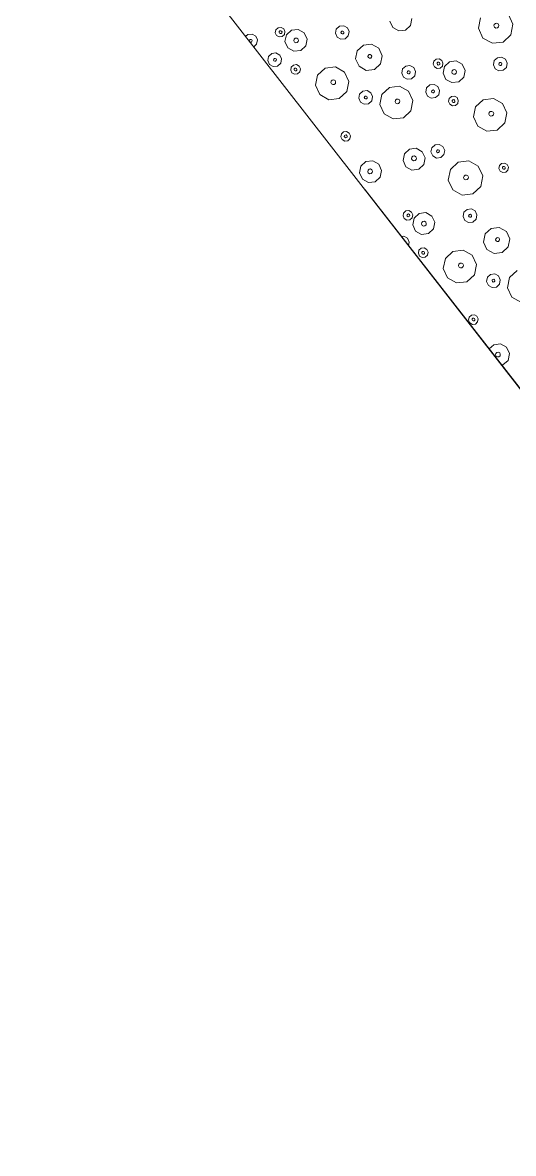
# Model space of a CAD drawing. Header units: metres. Extents: x -2858 to 512, y -1995 to 1252.
# Drawn here: x -980.06 to -974.41, y -838.81 to -825.8 of the extents above; entities that cross this region are included whole.
import ezdxf
from ezdxf.lldxf.tags import DXFTag

# ---------------------------------------------------------------- set-up
doc = ezdxf.new("R2010")
doc.units = ezdxf.units.M
doc.layers.add('Calque commun', color=7, linetype='Continuous')
doc.layers.add('Calque11', color=7, linetype='Continuous')
tags = doc.linetypes.add('HIDDENX2', pattern=[0.75, 0.5, -0.25]).pattern_tags.tags
tags[6:7] = [DXFTag(74, 4), DXFTag(75, 0), DXFTag(340, '0'), DXFTag(46, 1.0), DXFTag(50, 0.0), DXFTag(44, 0.0), DXFTag(45, 0.0)]
tags[4:5] = [DXFTag(74, 4), DXFTag(75, 0), DXFTag(340, '0'), DXFTag(46, 1.0), DXFTag(50, 0.0), DXFTag(44, 0.0), DXFTag(45, 0.0)]

# ---------------------------------------------------------------- blocks, each defined once
blk = doc.blocks.new('geometrebondepartleger')
at = {"layer": 'Calque11', "color": 7, "linetype": 'Continuous', "lineweight": 9}
blk.add_line((150.346, 147.439, 79), (130.18, 35.908, 79), dxfattribs=at)
blk = doc.blocks.new('pattern')
at = {"layer": 'Calque commun', "color": 54, "linetype": 'Continuous', "lineweight": 9}
for p, q in [((60.216, 27.005), (60.247, 27.078)), ((60.247, 27.078), (60.316, 27.118)), ((60.316, 27.118), (60.394, 27.11)), ((60.394, 27.11), (60.404, 27.102)), ((60.233, 26.928), (60.216, 27.005)), ((60.316, 26.989), (60.323, 27.005)), ((60.32, 26.972), (60.316, 26.989)), ((60.333, 26.961), (60.32, 26.972)), ((60.323, 27.005), (60.338, 27.014)), ((60.35, 26.959), (60.333, 26.961)), ((60.338, 27.014), (60.355, 27.012)), ((60.365, 26.968), (60.35, 26.959)), ((60.355, 27.012), (60.368, 27.001)), ((60.372, 26.984), (60.365, 26.968)), ((60.368, 27.001), (60.372, 26.984)), ((60.293, 26.876), (60.233, 26.928)), ((60.362, 26.869), (60.293, 26.876)), ((59.718, 26.781), (59.744, 26.665)), ((59.697, 26.556), (59.595, 26.496)), ((59.744, 26.665), (59.697, 26.556)), ((60.19, 26.545), (60.22, 26.563)), ((60.22, 26.563), (60.255, 26.56)), ((60.255, 26.56), (60.28, 26.537)), ((59.595, 26.496), (59.477, 26.507)), ((59.665, 26.389), (59.685, 26.434)), ((59.685, 26.434), (59.727, 26.459)), ((59.727, 26.459), (59.777, 26.455)), ((59.777, 26.455), (59.814, 26.422)), ((59.814, 26.422), (59.824, 26.374)), ((60.176, 26.513), (60.19, 26.545)), ((60.184, 26.48), (60.176, 26.513)), ((60.21, 26.457), (60.184, 26.48)), ((60.244, 26.453), (60.21, 26.457)), ((60.214, 26.511), (60.218, 26.52)), ((60.217, 26.5), (60.214, 26.511)), ((60.224, 26.494), (60.217, 26.5)), ((60.218, 26.52), (60.227, 26.525)), ((60.235, 26.493), (60.224, 26.494)), ((60.227, 26.525), (60.238, 26.524)), ((60.244, 26.498), (60.235, 26.493)), ((60.238, 26.524), (60.245, 26.518)), ((60.248, 26.507), (60.244, 26.498)), ((60.274, 26.471), (60.244, 26.453)), ((60.245, 26.518), (60.248, 26.507)), ((60.288, 26.503), (60.274, 26.471)), ((60.28, 26.537), (60.288, 26.503)), ((59.676, 26.341), (59.665, 26.389)), ((59.713, 26.308), (59.676, 26.341)), ((59.762, 26.303), (59.713, 26.308)), ((59.727, 26.384), (59.732, 26.393)), ((59.73, 26.374), (59.727, 26.384)), ((59.737, 26.367), (59.73, 26.374)), ((59.732, 26.393), (59.74, 26.398)), ((59.748, 26.366), (59.737, 26.367)), ((59.74, 26.398), (59.751, 26.397)), ((59.757, 26.371), (59.748, 26.366)), ((59.751, 26.397), (59.759, 26.391)), ((59.761, 26.38), (59.757, 26.371)), ((59.759, 26.391), (59.761, 26.38)), ((59.805, 26.328), (59.762, 26.303)), ((59.824, 26.374), (59.805, 26.328)), ((59.222, 26.115), (59.26, 26.202)), ((59.26, 26.202), (59.342, 26.25)), ((59.342, 26.25), (59.436, 26.241)), ((59.436, 26.241), (59.507, 26.179)), ((59.507, 26.179), (59.528, 26.086)), ((59.737, 26.112), (59.84, 26.173)), ((59.84, 26.173), (59.958, 26.161)), ((59.958, 26.161), (60.047, 26.083)), ((59.243, 26.022), (59.222, 26.115)), ((59.338, 26.104), (59.344, 26.116)), ((59.341, 26.09), (59.338, 26.104)), ((59.352, 26.081), (59.341, 26.09)), ((59.344, 26.116), (59.356, 26.123)), ((59.366, 26.08), (59.352, 26.081)), ((59.356, 26.123), (59.37, 26.122)), ((59.378, 26.087), (59.366, 26.08)), ((59.37, 26.122), (59.38, 26.113)), ((59.383, 26.099), (59.378, 26.087)), ((59.38, 26.113), (59.383, 26.099)), ((59.528, 26.086), (59.49, 25.999)), ((59.69, 26.003), (59.737, 26.112)), ((60.047, 26.083), (60.073, 25.967)), ((59.314, 25.96), (59.243, 26.022)), ((59.408, 25.951), (59.314, 25.96)), ((59.49, 25.999), (59.408, 25.951)), ((59.716, 25.888), (59.69, 26.003)), ((59.836, 25.989), (59.842, 26.005)), ((59.839, 25.972), (59.836, 25.989)), ((59.852, 25.961), (59.839, 25.972)), ((59.842, 26.005), (59.857, 26.014)), ((59.87, 25.959), (59.852, 25.961)), ((59.857, 26.014), (59.875, 26.012)), ((59.884, 25.968), (59.87, 25.959)), ((59.875, 26.012), (59.888, 26.001)), ((59.891, 25.984), (59.884, 25.968)), ((59.888, 26.001), (59.891, 25.984)), ((60.073, 25.967), (60.025, 25.858)), ((59.805, 25.809), (59.716, 25.888)), ((59.923, 25.798), (59.805, 25.809)), ((60.025, 25.858), (59.923, 25.798)), ((58.643, 25.608), (58.657, 25.64)), ((58.657, 25.64), (58.687, 25.658)), ((58.687, 25.658), (58.721, 25.654)), ((58.721, 25.654), (58.747, 25.631)), ((59.288, 25.689), (59.308, 25.735)), ((59.299, 25.641), (59.288, 25.689)), ((59.336, 25.608), (59.299, 25.641)), ((59.308, 25.735), (59.35, 25.76)), ((59.35, 25.76), (59.4, 25.755)), ((59.35, 25.684), (59.354, 25.694)), ((59.353, 25.674), (59.35, 25.684)), ((59.36, 25.667), (59.353, 25.674)), ((59.354, 25.694), (59.363, 25.699)), ((59.371, 25.666), (59.36, 25.667)), ((59.363, 25.699), (59.374, 25.698)), ((59.38, 25.672), (59.371, 25.666)), ((59.374, 25.698), (59.382, 25.691)), ((59.384, 25.681), (59.38, 25.672)), ((59.382, 25.691), (59.384, 25.681)), ((59.4, 25.755), (59.437, 25.723)), ((59.447, 25.674), (59.428, 25.629)), ((59.437, 25.723), (59.447, 25.674)), ((58.651, 25.574), (58.643, 25.608)), ((58.677, 25.552), (58.651, 25.574)), ((58.711, 25.548), (58.677, 25.552)), ((58.681, 25.605), (58.685, 25.615)), ((58.683, 25.595), (58.681, 25.605)), ((58.691, 25.588), (58.683, 25.595)), ((58.685, 25.615), (58.694, 25.62)), ((58.701, 25.587), (58.691, 25.588)), ((58.694, 25.62), (58.705, 25.619)), ((58.71, 25.593), (58.701, 25.587)), ((58.705, 25.619), (58.712, 25.612)), ((58.715, 25.602), (58.71, 25.593)), ((58.741, 25.566), (58.711, 25.548)), ((58.712, 25.612), (58.715, 25.602)), ((58.755, 25.598), (58.741, 25.566)), ((58.747, 25.631), (58.755, 25.598)), ((58.929, 25.486), (59.035, 25.549)), ((59.035, 25.549), (59.158, 25.537)), ((59.158, 25.537), (59.251, 25.455)), ((59.385, 25.604), (59.336, 25.608)), ((59.428, 25.629), (59.385, 25.604)), ((59.988, 25.57), (60.002, 25.601)), ((59.996, 25.536), (59.988, 25.57)), ((60.022, 25.513), (59.996, 25.536)), ((60.002, 25.601), (60.032, 25.619)), ((60.056, 25.51), (60.022, 25.513)), ((60.028, 25.567), (60.032, 25.576)), ((60.03, 25.557), (60.028, 25.567)), ((60.038, 25.55), (60.03, 25.557)), ((60.032, 25.619), (60.066, 25.616)), ((60.032, 25.576), (60.041, 25.582)), ((60.048, 25.549), (60.038, 25.55)), ((60.041, 25.582), (60.051, 25.581)), ((60.057, 25.554), (60.048, 25.549)), ((60.051, 25.581), (60.059, 25.574)), ((60.086, 25.527), (60.056, 25.51)), ((60.061, 25.564), (60.057, 25.554)), ((60.059, 25.574), (60.061, 25.564)), ((60.066, 25.616), (60.092, 25.593)), ((60.1, 25.559), (60.086, 25.527)), ((60.092, 25.593), (60.1, 25.559)), ((58.88, 25.372), (58.929, 25.486)), ((59.048, 25.372), (59.063, 25.381)), ((59.063, 25.381), (59.08, 25.38)), ((59.08, 25.38), (59.093, 25.368)), ((59.251, 25.455), (59.278, 25.334)), ((59.662, 25.358), (59.693, 25.43)), ((59.693, 25.43), (59.762, 25.47)), ((59.762, 25.47), (59.84, 25.463)), ((59.84, 25.463), (59.9, 25.411)), ((59.9, 25.411), (59.917, 25.333)), ((60.061, 25.365), (60.094, 25.384)), ((58.204, 25.207), (58.306, 25.267)), ((58.306, 25.267), (58.425, 25.256)), ((58.425, 25.256), (58.514, 25.178)), ((58.907, 25.252), (58.88, 25.372)), ((58.999, 25.17), (58.907, 25.252)), ((59.041, 25.357), (59.048, 25.372)), ((59.045, 25.34), (59.041, 25.357)), ((59.058, 25.328), (59.045, 25.34)), ((59.075, 25.327), (59.058, 25.328)), ((59.09, 25.335), (59.075, 25.327)), ((59.097, 25.351), (59.09, 25.335)), ((59.093, 25.368), (59.097, 25.351)), ((59.278, 25.334), (59.229, 25.221)), ((59.679, 25.28), (59.662, 25.358)), ((59.738, 25.228), (59.679, 25.28)), ((59.762, 25.35), (59.769, 25.366)), ((59.766, 25.333), (59.762, 25.35)), ((59.779, 25.322), (59.766, 25.333)), ((59.769, 25.366), (59.784, 25.375)), ((59.796, 25.32), (59.779, 25.322)), ((59.784, 25.375), (59.801, 25.373)), ((59.811, 25.329), (59.796, 25.32)), ((59.801, 25.373), (59.814, 25.362)), ((59.818, 25.345), (59.811, 25.329)), ((59.814, 25.362), (59.818, 25.345)), ((59.885, 25.261), (59.817, 25.221)), ((59.917, 25.333), (59.885, 25.261)), ((60.041, 25.319), (60.061, 25.365)), ((60.052, 25.271), (60.041, 25.319)), ((60.071, 25.255), (60.052, 25.271)), ((58.157, 25.098), (58.204, 25.207)), ((58.514, 25.178), (58.539, 25.062)), ((59.122, 25.158), (58.999, 25.17)), ((59.229, 25.221), (59.122, 25.158)), ((59.817, 25.221), (59.738, 25.228)), ((59.786, 25.152), (59.8, 25.184)), ((59.794, 25.118), (59.786, 25.152)), ((59.819, 25.095), (59.794, 25.118)), ((59.8, 25.184), (59.83, 25.201)), ((59.822, 25.152), (59.826, 25.161)), ((59.824, 25.141), (59.822, 25.152)), ((59.832, 25.135), (59.824, 25.141)), ((59.826, 25.161), (59.835, 25.166)), ((59.83, 25.201), (59.864, 25.198)), ((59.842, 25.134), (59.832, 25.135)), ((59.835, 25.166), (59.845, 25.165)), ((59.851, 25.139), (59.842, 25.134)), ((59.845, 25.165), (59.853, 25.159)), ((59.855, 25.148), (59.851, 25.139)), ((59.853, 25.159), (59.855, 25.148)), ((59.864, 25.198), (59.89, 25.175)), ((59.897, 25.141), (59.884, 25.11)), ((59.89, 25.175), (59.897, 25.141)), ((58.183, 24.982), (58.157, 25.098)), ((58.302, 25.084), (58.309, 25.1)), ((58.306, 25.067), (58.302, 25.084)), ((58.319, 25.056), (58.306, 25.067)), ((58.309, 25.1), (58.324, 25.109)), ((58.336, 25.054), (58.319, 25.056)), ((58.324, 25.109), (58.341, 25.107)), ((58.351, 25.063), (58.336, 25.054)), ((58.341, 25.107), (58.354, 25.096)), ((58.358, 25.079), (58.351, 25.063)), ((58.354, 25.096), (58.358, 25.079)), ((58.539, 25.062), (58.492, 24.953)), ((59.001, 24.964), (59.044, 24.989)), ((59.044, 24.989), (59.093, 24.985)), ((59.854, 25.092), (59.819, 25.095)), ((59.884, 25.11), (59.854, 25.092)), ((57.775, 24.83), (57.817, 24.855)), ((57.817, 24.855), (57.866, 24.85)), ((58.272, 24.904), (58.183, 24.982)), ((58.39, 24.893), (58.272, 24.904)), ((58.492, 24.953), (58.39, 24.893)), ((58.982, 24.919), (59.001, 24.964)), ((58.992, 24.87), (58.982, 24.919)), ((59.029, 24.838), (58.992, 24.87)), ((59.044, 24.914), (59.048, 24.923)), ((59.046, 24.903), (59.044, 24.914)), ((59.054, 24.897), (59.046, 24.903)), ((59.048, 24.923), (59.057, 24.928)), ((59.064, 24.896), (59.054, 24.897)), ((59.057, 24.928), (59.067, 24.927)), ((59.073, 24.901), (59.064, 24.896)), ((59.067, 24.927), (59.075, 24.921)), ((59.077, 24.91), (59.073, 24.901)), ((59.075, 24.921), (59.077, 24.91)), ((59.121, 24.858), (59.079, 24.833)), ((59.093, 24.985), (59.13, 24.952)), ((59.141, 24.904), (59.121, 24.858)), ((59.13, 24.952), (59.141, 24.904)), ((59.216, 24.854), (59.284, 24.894)), ((59.284, 24.894), (59.363, 24.886)), ((59.363, 24.886), (59.422, 24.834)), ((57.755, 24.784), (57.775, 24.83)), ((57.766, 24.736), (57.755, 24.784)), ((57.803, 24.703), (57.766, 24.736)), ((57.817, 24.779), (57.821, 24.789)), ((57.819, 24.769), (57.817, 24.779)), ((57.827, 24.762), (57.819, 24.769)), ((57.821, 24.789), (57.83, 24.794)), ((57.838, 24.761), (57.827, 24.762)), ((57.83, 24.794), (57.841, 24.793)), ((57.847, 24.766), (57.838, 24.761)), ((57.841, 24.793), (57.848, 24.786)), ((57.851, 24.776), (57.847, 24.766)), ((57.848, 24.786), (57.851, 24.776)), ((57.866, 24.85), (57.904, 24.817)), ((57.914, 24.769), (57.895, 24.724)), ((57.904, 24.817), (57.914, 24.769)), ((59.079, 24.833), (59.029, 24.838)), ((59.185, 24.781), (59.216, 24.854)), ((59.202, 24.704), (59.185, 24.781)), ((59.278, 24.764), (59.285, 24.78)), ((59.282, 24.747), (59.278, 24.764)), ((59.295, 24.735), (59.282, 24.747)), ((59.285, 24.78), (59.3, 24.788)), ((59.312, 24.734), (59.295, 24.735)), ((59.3, 24.788), (59.317, 24.787)), ((59.327, 24.743), (59.312, 24.734)), ((59.317, 24.787), (59.33, 24.775)), ((59.334, 24.758), (59.327, 24.743)), ((59.33, 24.775), (59.334, 24.758)), ((59.44, 24.757), (59.408, 24.684)), ((59.422, 24.834), (59.44, 24.757)), ((57.396, 24.58), (57.502, 24.643)), ((57.502, 24.643), (57.625, 24.632)), ((57.625, 24.632), (57.718, 24.55)), ((57.852, 24.699), (57.803, 24.703)), ((57.895, 24.724), (57.852, 24.699)), ((58.455, 24.664), (58.469, 24.696)), ((58.463, 24.631), (58.455, 24.664)), ((58.489, 24.608), (58.463, 24.631)), ((58.469, 24.696), (58.499, 24.714)), ((58.523, 24.604), (58.489, 24.608)), ((58.495, 24.662), (58.499, 24.671)), ((58.497, 24.651), (58.495, 24.662)), ((58.505, 24.645), (58.497, 24.651)), ((58.499, 24.714), (58.533, 24.71)), ((58.499, 24.671), (58.508, 24.676)), ((58.515, 24.644), (58.505, 24.645)), ((58.508, 24.676), (58.518, 24.675)), ((58.524, 24.649), (58.515, 24.644)), ((58.518, 24.675), (58.526, 24.669)), ((58.553, 24.622), (58.523, 24.604)), ((58.528, 24.658), (58.524, 24.649)), ((58.526, 24.669), (58.528, 24.658)), ((58.533, 24.71), (58.559, 24.687)), ((58.567, 24.654), (58.553, 24.622)), ((58.559, 24.687), (58.567, 24.654)), ((59.261, 24.652), (59.202, 24.704)), ((59.34, 24.644), (59.261, 24.652)), ((59.408, 24.684), (59.34, 24.644)), ((59.657, 24.576), (59.725, 24.616)), ((59.725, 24.616), (59.804, 24.609)), ((59.804, 24.609), (59.863, 24.557)), ((57.346, 24.467), (57.396, 24.58)), ((57.508, 24.451), (57.515, 24.467)), ((57.515, 24.467), (57.529, 24.476)), ((57.529, 24.476), (57.547, 24.474)), ((57.547, 24.474), (57.56, 24.463)), ((57.718, 24.55), (57.745, 24.429)), ((58.129, 24.452), (58.16, 24.525)), ((58.16, 24.525), (58.228, 24.565)), ((58.228, 24.565), (58.307, 24.558)), ((58.236, 24.461), (58.251, 24.469)), ((58.251, 24.469), (58.268, 24.468)), ((58.268, 24.468), (58.281, 24.456)), ((58.307, 24.558), (58.366, 24.505)), ((58.366, 24.505), (58.384, 24.428)), ((58.528, 24.459), (58.571, 24.485)), ((58.571, 24.485), (58.62, 24.48)), ((58.62, 24.48), (58.657, 24.447)), ((59.625, 24.504), (59.657, 24.576)), ((59.643, 24.426), (59.625, 24.504)), ((59.726, 24.488), (59.733, 24.504)), ((59.73, 24.471), (59.726, 24.488)), ((59.743, 24.459), (59.73, 24.471)), ((59.733, 24.504), (59.748, 24.512)), ((59.748, 24.512), (59.765, 24.511)), ((59.775, 24.467), (59.76, 24.458)), ((59.765, 24.511), (59.778, 24.499)), ((59.782, 24.482), (59.775, 24.467)), ((59.778, 24.499), (59.782, 24.482)), ((59.88, 24.479), (59.849, 24.407)), ((59.863, 24.557), (59.88, 24.479)), ((57.511, 24.434), (57.508, 24.451)), ((57.524, 24.423), (57.511, 24.434)), ((57.542, 24.421), (57.524, 24.423)), ((57.557, 24.43), (57.542, 24.421)), ((57.563, 24.446), (57.557, 24.43)), ((57.56, 24.463), (57.563, 24.446)), ((57.745, 24.429), (57.695, 24.316)), ((58.146, 24.375), (58.129, 24.452)), ((58.205, 24.323), (58.146, 24.375)), ((58.229, 24.445), (58.236, 24.461)), ((58.233, 24.428), (58.229, 24.445)), ((58.246, 24.416), (58.233, 24.428)), ((58.263, 24.415), (58.246, 24.416)), ((58.278, 24.424), (58.263, 24.415)), ((58.285, 24.439), (58.278, 24.424)), ((58.281, 24.456), (58.285, 24.439)), ((58.352, 24.356), (58.284, 24.315)), ((58.384, 24.428), (58.352, 24.356)), ((58.508, 24.414), (58.528, 24.459)), ((58.519, 24.366), (58.508, 24.414)), ((58.556, 24.333), (58.519, 24.366)), ((58.569, 24.412), (58.573, 24.421)), ((58.571, 24.402), (58.569, 24.412)), ((58.579, 24.395), (58.571, 24.402)), ((58.573, 24.421), (58.582, 24.427)), ((58.59, 24.394), (58.579, 24.395)), ((58.582, 24.427), (58.593, 24.426)), ((58.599, 24.399), (58.59, 24.394)), ((58.593, 24.426), (58.6, 24.419)), ((58.603, 24.409), (58.599, 24.399)), ((58.6, 24.419), (58.603, 24.409)), ((58.648, 24.353), (58.605, 24.328)), ((58.668, 24.399), (58.648, 24.353)), ((58.657, 24.447), (58.668, 24.399)), ((58.818, 24.309), (58.921, 24.369)), ((58.921, 24.369), (59.039, 24.358)), ((59.039, 24.358), (59.128, 24.279)), ((59.702, 24.374), (59.643, 24.426)), ((59.781, 24.367), (59.702, 24.374)), ((59.76, 24.458), (59.743, 24.459)), ((59.849, 24.407), (59.781, 24.367)), ((57.695, 24.316), (57.589, 24.253)), ((58.284, 24.315), (58.205, 24.323)), ((58.253, 24.247), (58.267, 24.279)), ((58.26, 24.213), (58.253, 24.247)), ((58.286, 24.19), (58.26, 24.213)), ((58.267, 24.279), (58.296, 24.296)), ((58.288, 24.246), (58.293, 24.256)), ((58.291, 24.236), (58.288, 24.246)), ((58.299, 24.229), (58.291, 24.236)), ((58.293, 24.256), (58.302, 24.261)), ((58.296, 24.296), (58.331, 24.293)), ((58.309, 24.228), (58.299, 24.229)), ((58.302, 24.261), (58.312, 24.26)), ((58.318, 24.234), (58.309, 24.228)), ((58.312, 24.26), (58.32, 24.253)), ((58.322, 24.243), (58.318, 24.234)), ((58.32, 24.253), (58.322, 24.243)), ((58.351, 24.204), (58.321, 24.187)), ((58.331, 24.293), (58.357, 24.27)), ((58.364, 24.236), (58.351, 24.204)), ((58.357, 24.27), (58.364, 24.236)), ((58.605, 24.328), (58.556, 24.333)), ((58.771, 24.2), (58.818, 24.309)), ((58.923, 24.201), (58.938, 24.21)), ((58.938, 24.21), (58.955, 24.209)), ((58.955, 24.209), (58.968, 24.197)), ((59.128, 24.279), (59.153, 24.163)), ((58.321, 24.187), (58.286, 24.19)), ((58.53, 24.062), (58.55, 24.108)), ((58.55, 24.108), (58.592, 24.133)), ((58.592, 24.133), (58.642, 24.128)), ((58.642, 24.128), (58.679, 24.095)), ((58.679, 24.095), (58.69, 24.047)), ((58.797, 24.084), (58.771, 24.2)), ((58.886, 24.005), (58.797, 24.084)), ((58.916, 24.186), (58.923, 24.201)), ((58.92, 24.169), (58.916, 24.186)), ((58.933, 24.157), (58.92, 24.169)), ((58.95, 24.156), (58.933, 24.157)), ((58.965, 24.164), (58.95, 24.156)), ((58.972, 24.18), (58.965, 24.164)), ((58.968, 24.197), (58.972, 24.18)), ((59.153, 24.163), (59.106, 24.054)), ((58.541, 24.014), (58.53, 24.062)), ((58.578, 23.981), (58.541, 24.014)), ((58.627, 23.977), (58.578, 23.981)), ((58.592, 24.057), (58.597, 24.067)), ((58.595, 24.047), (58.592, 24.057)), ((58.602, 24.04), (58.595, 24.047)), ((58.597, 24.067), (58.605, 24.072)), ((58.613, 24.039), (58.602, 24.04)), ((58.605, 24.072), (58.616, 24.071)), ((58.622, 24.044), (58.613, 24.039)), ((58.616, 24.071), (58.624, 24.064)), ((58.626, 24.054), (58.622, 24.044)), ((58.624, 24.064), (58.626, 24.054)), ((58.67, 24.002), (58.627, 23.977)), ((58.69, 24.047), (58.67, 24.002)), ((59.004, 23.994), (58.886, 24.005)), ((59.106, 24.054), (59.004, 23.994)), ((59.094, 23.933), (59.137, 23.958)), ((59.137, 23.958), (59.186, 23.953)), ((59.186, 23.953), (59.223, 23.92)), ((59.586, 24.012), (59.6, 24.044)), ((59.593, 23.978), (59.586, 24.012)), ((59.619, 23.955), (59.593, 23.978)), ((59.6, 24.044), (59.629, 24.061)), ((59.654, 23.952), (59.619, 23.955)), ((59.624, 24.009), (59.628, 24.019)), ((59.626, 23.999), (59.624, 24.009)), ((59.634, 23.992), (59.626, 23.999)), ((59.628, 24.019), (59.637, 24.024)), ((59.629, 24.061), (59.664, 24.058)), ((59.644, 23.991), (59.634, 23.992)), ((59.637, 24.024), (59.647, 24.023)), ((59.653, 23.996), (59.644, 23.991)), ((59.647, 24.023), (59.655, 24.016)), ((59.657, 24.006), (59.653, 23.996)), ((59.684, 23.97), (59.654, 23.952)), ((59.655, 24.016), (59.657, 24.006)), ((59.664, 24.058), (59.69, 24.035)), ((59.697, 24.001), (59.684, 23.97)), ((59.69, 24.035), (59.697, 24.001)), ((59.075, 23.887), (59.094, 23.933)), ((59.085, 23.839), (59.075, 23.887)), ((59.122, 23.806), (59.085, 23.839)), ((59.137, 23.882), (59.141, 23.892)), ((59.139, 23.872), (59.137, 23.882)), ((59.147, 23.865), (59.139, 23.872)), ((59.141, 23.892), (59.15, 23.897)), ((59.157, 23.864), (59.147, 23.865)), ((59.15, 23.897), (59.16, 23.896)), ((59.166, 23.869), (59.157, 23.864)), ((59.16, 23.896), (59.168, 23.889)), ((59.17, 23.879), (59.166, 23.869)), ((59.168, 23.889), (59.17, 23.879)), ((59.214, 23.827), (59.172, 23.802)), ((59.234, 23.872), (59.214, 23.827)), ((59.223, 23.92), (59.234, 23.872)), ((58.124, 23.671), (58.192, 23.711)), ((58.192, 23.711), (58.271, 23.704)), ((58.271, 23.704), (58.33, 23.651)), ((58.632, 23.614), (58.669, 23.701)), ((58.669, 23.701), (58.751, 23.749)), ((58.751, 23.749), (58.846, 23.74)), ((58.846, 23.74), (58.917, 23.677)), ((59.172, 23.802), (59.122, 23.806)), ((58.347, 23.574), (58.316, 23.502)), ((58.33, 23.651), (58.347, 23.574)), ((58.652, 23.521), (58.632, 23.614)), ((58.748, 23.602), (58.753, 23.615)), ((58.751, 23.589), (58.748, 23.602)), ((58.761, 23.579), (58.751, 23.589)), ((58.753, 23.615), (58.765, 23.622)), ((58.775, 23.578), (58.761, 23.579)), ((58.765, 23.622), (58.779, 23.621)), ((58.787, 23.585), (58.775, 23.578)), ((58.779, 23.621), (58.789, 23.611)), ((58.792, 23.598), (58.787, 23.585)), ((58.789, 23.611), (58.792, 23.598)), ((58.937, 23.584), (58.9, 23.497)), ((58.917, 23.677), (58.937, 23.584)), ((59.1, 23.502), (59.147, 23.611)), ((59.147, 23.611), (59.249, 23.671)), ((59.249, 23.671), (59.367, 23.66)), ((59.367, 23.66), (59.456, 23.581)), ((59.456, 23.581), (59.482, 23.465)), ((58.723, 23.458), (58.652, 23.521)), ((58.818, 23.449), (58.723, 23.458)), ((58.9, 23.497), (58.818, 23.449)), ((59.125, 23.386), (59.1, 23.502)), ((59.245, 23.488), (59.252, 23.503)), ((59.249, 23.471), (59.245, 23.488)), ((59.262, 23.459), (59.249, 23.471)), ((59.252, 23.503), (59.267, 23.512)), ((59.279, 23.458), (59.262, 23.459)), ((59.267, 23.512), (59.284, 23.511)), ((59.294, 23.466), (59.279, 23.458)), ((59.284, 23.511), (59.297, 23.499)), ((59.301, 23.482), (59.294, 23.466)), ((59.297, 23.499), (59.301, 23.482)), ((59.482, 23.465), (59.435, 23.357)), ((59.214, 23.307), (59.125, 23.386)), ((59.332, 23.296), (59.214, 23.307)), ((59.435, 23.357), (59.332, 23.296)), ((58.697, 23.188), (58.717, 23.233)), ((58.708, 23.14), (58.697, 23.188)), ((58.717, 23.233), (58.76, 23.258)), ((58.76, 23.258), (58.809, 23.254)), ((58.76, 23.183), (58.764, 23.192)), ((58.762, 23.173), (58.76, 23.183)), ((58.77, 23.166), (58.762, 23.173)), ((58.764, 23.192), (58.773, 23.198)), ((58.78, 23.165), (58.77, 23.166)), ((58.773, 23.198), (58.783, 23.197)), ((58.789, 23.17), (58.78, 23.165)), ((58.783, 23.197), (58.791, 23.19)), ((58.793, 23.18), (58.789, 23.17)), ((58.791, 23.19), (58.793, 23.18)), ((58.809, 23.254), (58.846, 23.221)), ((58.857, 23.173), (58.837, 23.127)), ((58.846, 23.221), (58.857, 23.173)), ((58.745, 23.107), (58.708, 23.14)), ((58.795, 23.102), (58.745, 23.107)), ((58.837, 23.127), (58.795, 23.102)), ((59.398, 23.068), (59.411, 23.1)), ((59.405, 23.034), (59.398, 23.068)), ((59.431, 23.011), (59.405, 23.034)), ((59.411, 23.1), (59.441, 23.117)), ((59.437, 23.065), (59.441, 23.075)), ((59.439, 23.055), (59.437, 23.065)), ((59.447, 23.048), (59.439, 23.055)), ((59.441, 23.117), (59.476, 23.114)), ((59.441, 23.075), (59.45, 23.08)), ((59.458, 23.047), (59.447, 23.048)), ((59.45, 23.08), (59.461, 23.079)), ((59.466, 23.053), (59.458, 23.047)), ((59.461, 23.079), (59.468, 23.072)), ((59.471, 23.062), (59.466, 23.053)), ((59.468, 23.072), (59.471, 23.062)), ((59.476, 23.114), (59.502, 23.091)), ((59.509, 23.057), (59.495, 23.026)), ((59.502, 23.091), (59.509, 23.057)), ((59.071, 22.856), (59.103, 22.929)), ((59.103, 22.929), (59.171, 22.969)), ((59.171, 22.969), (59.25, 22.961)), ((59.25, 22.961), (59.309, 22.909)), ((59.309, 22.909), (59.326, 22.832)), ((59.466, 23.008), (59.431, 23.011)), ((59.495, 23.026), (59.466, 23.008)), ((59.088, 22.779), (59.071, 22.856)), ((59.148, 22.727), (59.088, 22.779)), ((59.172, 22.848), (59.178, 22.864)), ((59.175, 22.832), (59.172, 22.848)), ((59.188, 22.82), (59.175, 22.832)), ((59.178, 22.864), (59.193, 22.873)), ((59.205, 22.818), (59.188, 22.82)), ((59.193, 22.873), (59.211, 22.871)), ((59.22, 22.827), (59.205, 22.818)), ((59.211, 22.871), (59.223, 22.86)), ((59.227, 22.843), (59.22, 22.827)), ((59.223, 22.86), (59.227, 22.843)), ((59.326, 22.832), (59.295, 22.759)), ((59.451, 22.818), (59.47, 22.863)), ((59.462, 22.769), (59.451, 22.818)), ((59.47, 22.863), (59.513, 22.888)), ((59.512, 22.815), (59.516, 22.825)), ((59.514, 22.805), (59.512, 22.815)), ((59.513, 22.888), (59.562, 22.883)), ((59.522, 22.798), (59.514, 22.805)), ((59.516, 22.825), (59.525, 22.83)), ((59.532, 22.797), (59.522, 22.798)), ((59.525, 22.83), (59.535, 22.829)), ((59.541, 22.803), (59.532, 22.797)), ((59.535, 22.829), (59.543, 22.822)), ((59.545, 22.812), (59.541, 22.803)), ((59.543, 22.822), (59.545, 22.812)), ((59.562, 22.883), (59.599, 22.851)), ((59.61, 22.802), (59.59, 22.757)), ((59.599, 22.851), (59.61, 22.802)), ((59.227, 22.719), (59.148, 22.727)), ((59.195, 22.65), (59.209, 22.682)), ((59.203, 22.617), (59.195, 22.65)), ((59.209, 22.682), (59.239, 22.7)), ((59.295, 22.759), (59.227, 22.719)), ((59.231, 22.65), (59.235, 22.66)), ((59.233, 22.64), (59.231, 22.65)), ((59.235, 22.66), (59.244, 22.665)), ((59.239, 22.7), (59.273, 22.697)), ((59.244, 22.665), (59.254, 22.664)), ((59.254, 22.664), (59.262, 22.657)), ((59.264, 22.647), (59.26, 22.637)), ((59.262, 22.657), (59.264, 22.647)), ((59.273, 22.697), (59.299, 22.674)), ((59.299, 22.674), (59.307, 22.64)), ((59.499, 22.737), (59.462, 22.769)), ((59.548, 22.732), (59.499, 22.737)), ((59.59, 22.757), (59.548, 22.732)), ((59.229, 22.594), (59.203, 22.617)), ((59.263, 22.59), (59.229, 22.594)), ((59.241, 22.633), (59.233, 22.64)), ((59.251, 22.632), (59.241, 22.633)), ((59.26, 22.637), (59.251, 22.632)), ((59.293, 22.608), (59.263, 22.59)), ((59.307, 22.64), (59.293, 22.608)), ((59.492, 22.511), (59.535, 22.536)), ((59.535, 22.536), (59.578, 22.532)), ((59.473, 22.466), (59.492, 22.511)), ((59.483, 22.418), (59.473, 22.466)), ((59.521, 22.385), (59.483, 22.418)), ((59.551, 22.382), (59.521, 22.385)), ((59.535, 22.461), (59.539, 22.47)), ((59.537, 22.451), (59.535, 22.461)), ((59.545, 22.444), (59.537, 22.451)), ((59.539, 22.47), (59.548, 22.476)), ((59.555, 22.443), (59.545, 22.444)), ((59.548, 22.476), (59.558, 22.475)), ((59.563, 22.447), (59.555, 22.443)), ((59.558, 22.475), (59.566, 22.468)), ((59.566, 22.468), (59.566, 22.466))]:
    blk.add_line(p, q, dxfattribs=at)
at = {"layer": 'Calque commun', "color": 7, "linetype": 'Continuous', "lineweight": 9}
mesh = blk.add_polyface(dxfattribs=at)
corners = [(70.85, 113.541), (53.835, 19.169), (74.728, 106.324), (76.043, 113.598), (74.769, 106.176), (58.808, 18.27), (114.17, 105.207), (114.17, 98.539)]
mesh.append_faces([[corners[k] for k in face] for face in [(3, 4, 6)]], dxfattribs={"vtx0": -1, "vtx1": -1, "color": 7})
mesh.append_faces([[corners[k] for k in face] for face in [(3, 2, 4)]], dxfattribs={"vtx0": -1, "vtx2": -1, "color": 7})
mesh.append_faces([[corners[k] for k in face] for face in [(5, 2, 1)]], dxfattribs={"vtx1": -1, "color": 7})
mesh.append_faces([[corners[k] for k in face] for face in [(0, 1, 2), (3, 0, 2)]], dxfattribs={"vtx1": -1, "vtx2": -1, "color": 7})
mesh.append_faces([[corners[k] for k in face] for face in [(4, 7, 6)]], dxfattribs={"vtx2": -1, "color": 7})

msp = doc.modelspace()

# ---------------------------------------------------------------- linework, layer by layer
at = {"layer": 'Calque commun', "color": 3, "linetype": 'HIDDENX2', "lineweight": 18, "extrusion": (0, 0, -1)}
msp.add_arc((879.88, -719.48), 120.375, 259.88342, 322.05227, dxfattribs=at)

# ---------------------------------------------------------------- block references
at = {"layer": 'Calque commun', "color": 0, "linetype": 'ByBlock', "lineweight": -2, "rotation": 228.1617603435354}
for name, p in [('geometrebondepartleger', (-916.037, -706.778)), ('pattern', (-954.447, -766.656))]:
    msp.add_blockref(name, p, dxfattribs=at)

doc.saveas('drawing.dxf')
